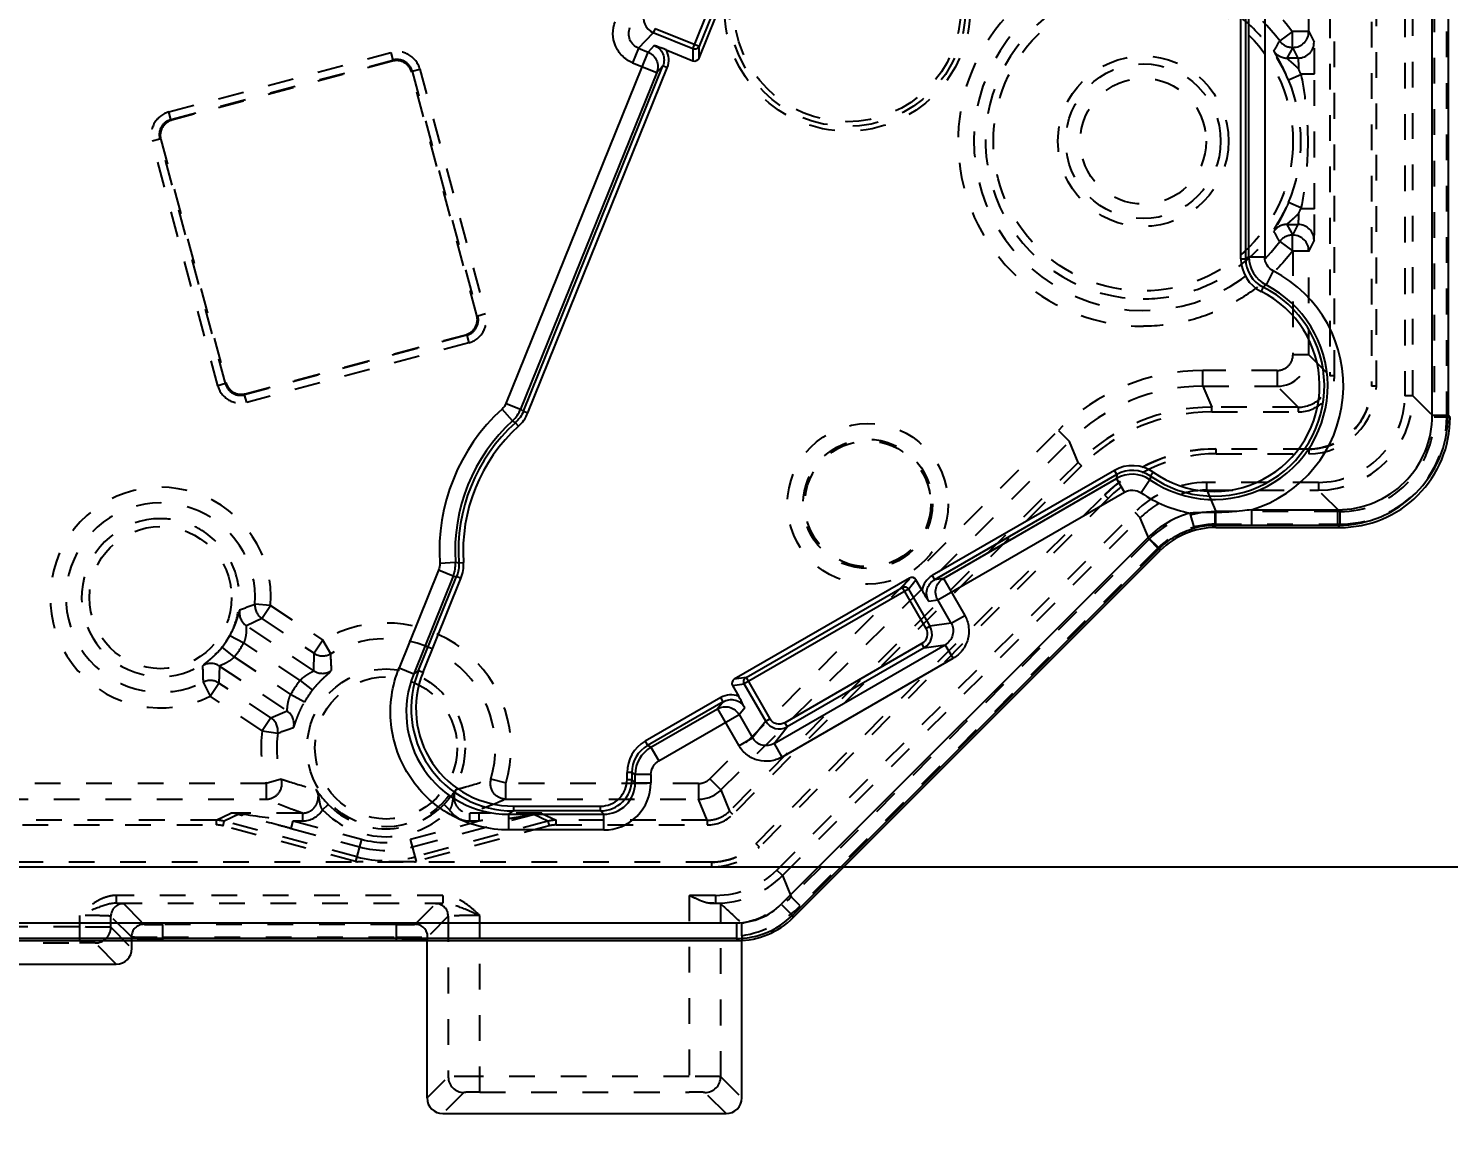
# Model space of a CAD drawing. Header units: millimetres. Extents: x -1265 to 1982, y -12197 to 1934.
# Drawn here: x 210.3 to 300.6, y -134.5 to -64.2 of the extents above; entities that cross this region are included whole.
import ezdxf

# ---------------------------------------------------------------- set-up
doc = ezdxf.new("R2010")
doc.units = ezdxf.units.MM
doc.header["$LTSCALE"] = 16.335
doc.header["$PDMODE"] = 3
doc.header["$PDSIZE"] = 0.3125
doc.linetypes.add('HIDDEN', pattern=[0.2, 0.1, -0.1])
doc.layers.get('0').update_dxf_attribs({"linetype": 'CONTINUOUS'})
doc.layers.get('Defpoints').update_dxf_attribs({"linetype": 'CONTINUOUS'})
doc.layers.add('DEFAULT_2', color=8, linetype='HIDDEN')
doc.styles.get("Standard").update_dxf_attribs({"font": 'txt', "width": 0.8})
doc.dimstyles.new('11', dxfattribs={"dimtxt": 8, "dimasz": 8, "dimexe": 0, "dimexo": 0, "dimgap": 0, "dimtad": 0, "dimdsep": 46, "dimtxsty": 'Standard', "dimcen": 0, "dimclrd": 4, "dimclre": 4, "dimclrt": 6, "dimazin": 0, "dimtp": 0.01, "dimtm": 0.01, "dimtfac": 1, "dimtofl": 0, "dimtmove": 0, "dimatfit": 3, "dimfxl": 0, "dimtolj": 1, "dimarcsym": 0})

# ---------------------------------------------------------------- blocks, each defined once
blk = doc.blocks.new('*D91')
at = {"color": 4, "lineweight": -2}
for p, q in [((177.508, 267.5), (321.138, 267.5)), ((321.138, 259.5), (321.138, 178.345)), ((321.138, -109.445), (321.138, 146.345)), ((107.131, -117.445), (321.138, -117.445))]:
    blk.add_line(p, q, dxfattribs=at)
at = {"color": 4}
for points in [[(319.804, 259.5), (322.471, 259.5), (321.138, 267.5)], [(319.804, -109.445), (322.471, -109.445), (321.138, -117.445)]]:
    blk.add_solid(points, dxfattribs=at)
at = {"layer": 'Defpoints', "color": 0}
for p in [(177.508, 267.5), (321.138, 267.5), (107.131, -117.445)]:
    blk.add_point(p, dxfattribs=at)
at = {"color": 6, "insert": (321.138, 162.345), "char_height": 8, "attachment_point": 5, "rotation": 90}
blk.add_mtext('\\A1;384.95', dxfattribs=at)
blk = doc.blocks.new('*D108')
at = {"color": 4, "lineweight": -2}
for p, q in [((324.794, -131.102), (303.591, -131.102)), ((303.591, -139.102), (303.591, -160.696)), ((303.591, -206.102), (303.591, -171.363)), ((312.653, -214.102), (303.591, -214.102))]:
    blk.add_line(p, q, dxfattribs=at)
at = {"color": 4}
for points in [[(302.257, -139.102), (304.924, -139.102), (303.591, -131.102)], [(302.257, -206.102), (304.924, -206.102), (303.591, -214.102)]]:
    blk.add_solid(points, dxfattribs=at)
at = {"layer": 'Defpoints', "color": 0}
for p in [(324.794, -131.102), (303.591, -214.102), (312.653, -214.102)]:
    blk.add_point(p, dxfattribs=at)
at = {"color": 6, "insert": (303.591, -166.029), "char_height": 8, "attachment_point": 5, "rotation": 90}
blk.add_mtext('\\A1;83', dxfattribs=at)
blk = doc.blocks.new('*D376')
at = {"color": 4, "lineweight": -2}
for p, q in [((302.177, 15.447), (302.177, -191.487)), ((-119.823, -87.596), (-119.823, -191.487)), ((-111.823, -191.487), (24.611, -191.487)), ((294.177, -191.487), (41.677, -191.487))]:
    blk.add_line(p, q, dxfattribs=at)
at = {"color": 4}
for points in [[(-111.823, -190.153), (-111.823, -192.82), (-119.823, -191.487)], [(294.177, -190.153), (294.177, -192.82), (302.177, -191.487)]]:
    blk.add_solid(points, dxfattribs=at)
at = {"layer": 'Defpoints', "color": 0}
for p in [(302.177, 15.447), (-119.823, -87.596), (-119.823, -191.487)]:
    blk.add_point(p, dxfattribs=at)
at = {"color": 6, "insert": (33.144, -191.487), "char_height": 8, "attachment_point": 5}
blk.add_mtext('\\A1;422', dxfattribs=at)

msp = doc.modelspace()

# ---------------------------------------------------------------- linework, layer by layer
at = {"color": 7, "linetype": 'Continuous'}
for p, q in [((299.546, -88.75), (299.546, 276.741)), ((300.546, 276.741), (300.546, -88.75)), ((287.387, -78.812), (287.387, -40.043)), ((287.687, -40.043), (287.687, -78.812)), ((287.898, -78.682), (287.898, -39.901)), ((288.898, -39.901), (288.898, -78.682)), ((252.959, -66.046), (257.773, -54.13)), ((252.572, -65.457), (257.085, -54.286)), ((257.251, -54.675), (252.962, -65.292)), ((249.109, -65.417), (250.048, -64.437)), ((250.16, -64.16), (250.048, -64.437)), ((252.572, -65.457), (250.048, -64.437)), ((250.16, -64.16), (252.962, -65.292)), ((240.693, -87.988), (249.714, -65.662)), ((249.109, -65.417), (248.736, -66.341)), ((249.109, -65.417), (249.714, -65.662)), ((250.112, -65.246), (249.714, -65.662)), ((250.861, -65.523), (252.569, -66.213)), ((252.572, -65.457), (252.569, -66.213)), ((252.959, -66.046), (252.962, -65.292)), ((241.798, -88.486), (250.661, -66.548)), ((242.076, -88.599), (250.939, -66.661)), ((248.736, -66.341), (250.267, -66.96)), ((250.267, -66.96), (250.661, -66.548)), ((250.939, -66.661), (250.661, -66.548)), ((250.267, -66.96), (241.62, -88.363)), ((287.387, -78.812), (287.687, -78.812)), ((287.898, -78.682), (287.687, -78.812)), ((287.898, -78.682), (288.898, -78.682)), ((289.44, -79.571), (288.982, -80.459)), ((288.797, -80.602), (288.663, -80.87)), ((241.114, -89.09), (240.44, -88.352)), ((240.693, -87.988), (241.62, -88.363)), ((241.798, -88.486), (241.62, -88.363)), ((241.286, -89.219), (241.114, -89.09)), ((241.487, -89.441), (241.286, -89.219)), ((241.798, -88.486), (242.076, -88.599)), ((299.546, -88.75), (300.546, -88.75)), ((300.677, -88.882), (300.546, -88.75)), ((279.343, -92.257), (267.768, -98.94)), ((279.493, -92.516), (267.917, -99.2)), ((268.481, -99.118), (279.483, -92.766)), ((279.493, -92.516), (279.343, -92.257)), ((279.493, -92.516), (279.483, -92.766)), ((279.983, -93.632), (279.483, -92.766)), ((281.609, -92.846), (281.046, -93.671)), ((281.816, -92.367), (281.643, -92.613)), ((268.118, -100.482), (279.983, -93.632)), ((284.427, -95.924), (284.164, -94.96)), ((288.057, -94.748), (293.548, -94.748)), ((288.057, -94.748), (288.057, -95.748)), ((293.548, -95.748), (293.548, -94.748)), ((281.502, -96.505), (258.18, -119.827)), ((282.209, -97.212), (281.502, -96.505)), ((285.798, -95.88), (285.743, -95.747)), ((288.057, -95.748), (285.743, -95.747)), ((285.798, -95.88), (293.679, -95.88)), ((293.548, -95.748), (288.057, -95.748)), ((293.548, -95.748), (293.68, -95.88)), ((282.209, -97.212), (258.887, -120.534)), ((258.941, -120.666), (282.263, -97.344)), ((282.263, -97.344), (282.209, -97.212)), ((236.481, -98.152), (237.478, -98.089)), ((237.478, -98.089), (237.692, -98.116)), ((237.692, -98.116), (237.991, -98.096)), ((236.41, -98.589), (233.904, -104.793)), ((237.337, -98.964), (234.829, -105.171)), ((235.142, -104.96), (237.551, -98.998)), ((235.421, -105.07), (237.829, -99.11)), ((237.337, -98.964), (236.41, -98.589)), ((237.337, -98.964), (237.551, -98.998)), ((237.829, -99.11), (237.551, -98.998)), ((266.325, -99.096), (255.195, -105.522)), ((266.325, -99.096), (265.858, -99.688)), ((266.267, -99.798), (266.735, -99.205)), ((267.128, -99.885), (266.735, -99.205)), ((267.767, -98.94), (267.917, -99.2)), ((268.481, -99.118), (267.917, -99.2)), ((268.481, -99.118), (269.835, -101.463)), ((266.267, -99.798), (255.833, -105.822)), ((255.942, -105.413), (265.858, -99.688)), ((265.858, -99.688), (267.369, -102.305)), ((266.267, -99.798), (267.628, -102.156)), ((267.548, -100.564), (268.118, -100.482)), ((268.972, -101.961), (268.118, -100.482)), ((268.972, -101.961), (267.628, -102.156)), ((268.972, -101.961), (269.835, -101.463)), ((267.369, -102.305), (267.628, -102.156)), ((257.723, -109.606), (268.599, -103.326)), ((267.112, -103.261), (258.409, -108.285)), ((267.262, -103.52), (258.559, -108.545)), ((267.262, -103.52), (267.112, -103.261)), ((267.262, -103.52), (268.599, -103.326)), ((269.099, -104.192), (268.599, -103.326)), ((258.222, -110.472), (269.099, -104.192)), ((233.902, -104.797), (234.829, -105.171)), ((235.142, -104.96), (234.829, -105.171)), ((235.142, -104.96), (235.42, -105.073)), ((255.942, -105.413), (255.195, -105.522)), ((255.942, -105.413), (257.453, -108.031)), ((255.085, -105.931), (255.833, -105.822)), ((255.085, -105.931), (255.478, -106.611)), ((257.194, -108.18), (255.833, -105.822)), ((254.34, -106.693), (249.537, -109.466)), ((254.49, -106.952), (249.687, -109.725)), ((254.49, -106.952), (254.137, -107.399)), ((254.49, -106.952), (254.34, -106.692)), ((255.5, -107.767), (255.856, -107.314)), ((249.898, -109.847), (254.137, -107.399)), ((250.397, -110.713), (255.5, -107.767)), ((254.137, -107.399), (255.491, -109.745)), ((255.5, -107.767), (256.354, -109.246)), ((257.194, -108.18), (256.354, -109.246)), ((257.194, -108.18), (257.453, -108.031)), ((257.723, -109.606), (258.559, -108.545)), ((258.409, -108.285), (258.559, -108.545)), ((249.537, -109.466), (249.687, -109.725)), ((249.898, -109.847), (249.687, -109.725)), ((249.898, -109.847), (250.397, -110.713)), ((255.491, -109.745), (256.354, -109.246)), ((257.723, -109.606), (258.222, -110.472)), ((248.687, -111.456), (248.387, -111.456)), ((248.387, -111.891), (248.387, -111.456)), ((248.387, -111.891), (248.687, -111.891)), ((248.687, -111.456), (248.898, -111.578)), ((248.687, -111.456), (248.687, -111.891)), ((248.898, -112.102), (248.687, -111.891)), ((249.898, -111.578), (248.898, -111.578)), ((248.898, -112.102), (248.898, -111.578)), ((249.898, -111.578), (249.898, -112.102)), ((248.898, -112.102), (249.898, -112.102)), ((241.165, -113.59), (241.165, -113.89)), ((241.168, -113.59), (246.688, -113.59)), ((246.688, -113.89), (246.688, -113.59)), ((240.852, -114.101), (241.165, -113.89)), ((240.852, -114.101), (246.9, -114.101)), ((240.852, -114.101), (240.852, -115.1)), ((246.688, -113.89), (241.165, -113.89)), ((246.688, -113.89), (246.9, -114.101)), ((246.9, -115.1), (246.9, -114.101)), ((246.899, -115.1), (240.856, -115.1)), ((258.18, -119.827), (258.887, -120.534)), ((258.887, -120.534), (258.941, -120.666)), ((-112.193, -120.998), (255.352, -120.998)), ((255.352, -121.998), (255.352, -120.998)), ((-112.325, -122.13), (255.407, -122.13)), ((255.38, -121.998), (-112.194, -121.998)), ((216.927, -122.63), (216.927, -122.13)), ((235.677, -132.13), (235.677, -122.13)), ((255.38, -122.13), (255.38, -121.998)), ((255.677, -132.13), (255.677, -122.122)), ((159.927, -123.63), (215.927, -123.63)), ((236.677, -133.13), (254.677, -133.13))]:
    msp.add_line(p, q, dxfattribs=at)
for centre, radius, start, end in [((250.423, -63.511), 0.999, 157.98384, 247.94258), ((249.732, -66.172), 1.302, 337.92527, 29.91293), ((289.685, -78.812), 2.298, 179.98749, 243.58909), ((289.685, -78.812), 1.998, 179.98856, 243.58857), ((289.898, -78.682), 2, 180.01541, 242.74884), ((285.677, -86.88), 8.221, 286.82465, 62.76116), ((285.677, -86.88), 7.221, 235.7075, 62.76116), ((285.677, -86.88), 7.01, 234.86669, 63.57712), ((285.677, -86.88), 6.71, 234.86697, 63.57712), ((312.52, -111.298), 38.795, 127.35242, 127.69824), ((248.677, -97.38), 12.221, 132.37768, 183.62232), ((248.677, -97.38), 11.221, 132.37768, 183.62232), ((248.677, -97.38), 11.01, 132.16705, 183.83295), ((293.547, -88.75), 6.998, 270.00553, 359.99447), ((293.549, -88.751), 5.997, 269.98756, 0.01244), ((293.68, -88.882), 6.997, 269.99532, 0.00468), ((248.677, -97.38), 10.71, 132.16705, 183.83295), ((280.493, -94.246), 2.298, 54.85328, 120.01333), ((280.482, -94.498), 2, 55.71332, 119.98439), ((280.493, -94.247), 1.998, 54.8546, 120.01209), ((319.218, -98.242), 37.995, 171.47977, 171.83507), ((285.677, -86.88), 8.221, 235.7075, 259.39531), ((285.743, -100.746), 5.998, 105.25953, 135.0015), ((285.745, -100.739), 4.992, 90.02548, 105.3035), ((268.417, -100.069), 1.302, 119.92527, 171.91293), ((266.763, -102.655), 0.999, 299.98384, 29.94258), ((240.845, -107.61), 6.491, 157.93668, 270.06332), ((241.162, -107.396), 6.494, 157.97229, 270.02771), ((241.16, -107.397), 6.193, 157.93153, 270.06848), ((254.992, -107.82), 1.302, 68.09002, 120.07016), ((258.059, -107.68), 0.999, 210.05742, 300.01616), ((250.685, -111.456), 2.298, 119.98944, 180.01056), ((250.685, -111.456), 1.998, 119.9899, 180.0101), ((250.898, -111.579), 2, 120.01319, 179.98681), ((246.688, -111.891), 1.999, 270.00064, 359.99936), ((246.689, -111.891), 1.698, 269.97904, 0.02096), ((246.9, -112.103), 2.997, 269.98145, 0.01855), ((246.902, -112.104), 1.997, 269.93626, 0.06374), ((255.352, -117), 3.999, 269.99922, 315.00078), ((255.352, -116.999), 4.999, 285.00085, 314.99711), ((255.349, -116.972), 5.026, 270.04306, 284.96068)]:
    msp.add_arc(centre, radius, start, end, dxfattribs=at)
for centre, major_axis, ratio, start_param, end_param in [((252.681, -65.933), (-0.001, -0.301), 0.995592, -0.378252, 1.189503), ((285.799, -100.881), (-1.914, 4.621), 0.999599, -0.392557, 0.392557), ((266.475, -99.356), (0.187, 0.237), 0.995592, -0.378252, 1.189503), ((255.346, -105.781), (-0.298, -0.043), 0.995592, -1.189503, 0.378252), ((255.405, -117.128), (-1.914, 4.621), 0.999599, 9.032221, 9.817335), ((215.927, -122.63), (0.707, -0.707), 0.999695, -0.785256, 0.785256), ((236.677, -132.13), (0.707, 0.707), 0.999695, -3.926849, -2.356336), ((254.677, -132.13), (0.707, -0.707), 0.999695, -0.785256, 0.785256)]:
    msp.add_ellipse(centre, major_axis=major_axis, ratio=ratio, start_param=start_param, end_param=end_param, dxfattribs=at)
for points, knots in [([(248.736, -66.341), (248.495, -66.244), (248.046, -65.95), (247.598, -65.288), (247.437, -64.505), (247.538, -63.979), (247.636, -63.738)], [0, 0, 0, 0, 0.25, 0.499988, 0.749986, 1, 1, 1, 1]), ([(249.109, -65.417), (248.872, -65.323), (248.458, -64.923), (248.466, -64.349), (248.562, -64.112)], [0, 0, 0, 0, 0.498946, 1, 1, 1, 1]), ([(249.714, -65.662), (249.95, -65.758), (250.361, -66.153), (250.362, -66.724), (250.267, -66.96)], [0, 0, 0, 0, 0.50054, 1, 1, 1, 1]), ([(250.861, -65.522), (250.795, -65.496), (250.548, -65.399), (250.297, -65.31), (250.112, -65.246)], [0, 0, 0, 0, 0.264904, 1, 1, 1, 1]), ([(250.112, -65.246), (250.349, -65.341), (250.761, -65.739), (250.757, -66.312), (250.661, -66.548)], [0, 0, 0, 0, 0.499653, 1, 1, 1, 1]), ([(252.962, -65.292), (252.933, -65.362), (252.814, -65.485), (252.643, -65.485), (252.572, -65.457)], [0, 0, 0, 0, 0.499434, 1, 1, 1, 1]), ([(289.44, -79.571), (289.28, -79.488), (289.005, -79.226), (288.898, -78.862), (288.898, -78.682)], [0, 0, 0, 0, 0.499996, 1, 1, 1, 1]), ([(279.983, -93.632), (280.142, -93.539), (280.522, -93.451), (280.893, -93.568), (281.046, -93.671)], [0, 0, 0, 0, 0.500004, 1, 1, 1, 1]), ([(285.743, -95.747), (285.744, -95.724), (285.742, -95.641), (285.746, -95.367), (285.744, -95.115), (285.744, -94.924)], [0, 0, 0, 0, 0.08331, 0.30191, 1, 1, 1, 1]), ([(288.057, -94.748), (287.868, -94.776), (287.101, -94.874), (286.327, -94.921), (285.744, -94.924)], [0, 0, 0, 0, 0.246195, 1, 1, 1, 1]), ([(282.209, -97.212), (282.514, -96.907), (283.206, -96.376), (284.011, -96.038), (284.427, -95.924)], [0, 0, 0, 0, 0.499998, 1, 1, 1, 1]), ([(267.548, -100.564), (267.42, -100.344), (267.34, -99.776), (267.696, -99.327), (267.917, -99.2)], [0, 0, 0, 0, 0.499653, 1, 1, 1, 1]), ([(268.118, -100.482), (267.991, -100.261), (267.91, -99.696), (268.261, -99.246), (268.481, -99.118)], [0, 0, 0, 0, 0.500539, 1, 1, 1, 1]), ([(265.858, -99.688), (265.925, -99.65), (266.094, -99.627), (266.229, -99.732), (266.267, -99.798)], [0, 0, 0, 0, 0.499434, 1, 1, 1, 1]), ([(267.128, -99.885), (267.163, -99.946), (267.299, -100.175), (267.442, -100.4), (267.548, -100.564)], [0, 0, 0, 0, 0.264904, 1, 1, 1, 1]), ([(268.972, -101.961), (269.1, -102.182), (269.18, -102.752), (268.821, -103.199), (268.599, -103.326)], [0, 0, 0, 0, 0.498946, 1, 1, 1, 1]), ([(269.835, -101.463), (269.965, -101.688), (270.137, -102.196), (270.083, -102.994), (269.728, -103.71), (269.324, -104.062), (269.099, -104.192)], [0, 0, 0, 0, 0.25, 0.499988, 0.749986, 1, 1, 1, 1]), ([(267.369, -102.305), (267.459, -102.46), (267.515, -102.857), (267.267, -103.171), (267.112, -103.261)], [0, 0, 0, 0, 0.499793, 1, 1, 1, 1]), ([(240.856, -115.1), (240.246, -115.097), (239.022, -114.952), (236.734, -114.078), (234.38, -111.97), (233.307, -108.998), (233.354, -106.549), (233.678, -105.359), (233.904, -104.793)], [0, 0, 0, 0, 0.125457, 0.250935, 0.499999, 0.749064, 0.874542, 1, 1, 1, 1]), ([(255.833, -105.822), (255.795, -105.756), (255.771, -105.587), (255.876, -105.452), (255.942, -105.413)], [0, 0, 0, 0, 0.500231, 1, 1, 1, 1]), ([(254.137, -107.399), (254.358, -107.273), (254.923, -107.195), (255.372, -107.547), (255.5, -107.767)], [0, 0, 0, 0, 0.499461, 1, 1, 1, 1]), ([(254.49, -106.952), (254.711, -106.824), (255.277, -106.74), (255.729, -107.094), (255.856, -107.314)], [0, 0, 0, 0, 0.500347, 1, 1, 1, 1]), ([(255.856, -107.314), (255.827, -107.259), (255.705, -107.022), (255.58, -106.788), (255.478, -106.612)], [0, 0, 0, 0, 0.2364, 1, 1, 1, 1]), ([(258.409, -108.285), (258.254, -108.374), (257.858, -108.432), (257.542, -108.185), (257.453, -108.031)], [0, 0, 0, 0, 0.500207, 1, 1, 1, 1]), ([(258.222, -110.472), (257.997, -110.602), (257.49, -110.775), (256.693, -110.724), (255.974, -110.373), (255.621, -109.97), (255.491, -109.745)], [0, 0, 0, 0, 0.250014, 0.500016, 0.750005, 1, 1, 1, 1]), ([(257.723, -109.606), (257.501, -109.735), (256.934, -109.822), (256.481, -109.468), (256.354, -109.246)], [0, 0, 0, 0, 0.501054, 1, 1, 1, 1]), ([(249.898, -111.578), (249.898, -111.406), (249.996, -111.058), (250.248, -110.799), (250.397, -110.713)], [0, 0, 0, 0, 0.500002, 1, 1, 1, 1])]:
    msp.add_open_spline(points, degree=3, knots=knots, dxfattribs=at)
for points in [[(240.693, -87.988), (240.638, -88.125), (240.549, -88.253), (240.44, -88.352)], [(241.114, -89.09), (241.332, -88.891), (241.509, -88.637), (241.62, -88.363)], [(241.798, -88.486), (241.686, -88.763), (241.507, -89.019), (241.286, -89.219)], [(241.487, -89.441), (241.741, -89.211), (241.947, -88.916), (242.076, -88.599)], [(285.744, -94.924), (285.217, -94.926), (284.69, -94.932), (284.164, -94.96)], [(236.481, -98.152), (236.49, -98.299), (236.466, -98.452), (236.41, -98.589)], [(237.337, -98.964), (237.447, -98.69), (237.497, -98.384), (237.478, -98.089)], [(237.692, -98.116), (237.712, -98.413), (237.662, -98.722), (237.551, -98.998)], [(237.829, -99.11), (237.957, -98.793), (238.014, -98.437), (237.991, -98.096)]]:
    msp.add_open_spline(points, degree=3, dxfattribs=at)
at = {"layer": 'DEFAULT_2', "color": 8, "linetype": 'HIDDEN'}
for p, q in [((295.693, 21.209), (295.693, -86.888)), ((295.993, -86.896), (295.993, 21.198)), ((293.03, 2.2), (293.03, -86.233)), ((293.33, -86.233), (293.33, 2.2)), ((290.694, 0.196), (290.694, -64.41)), ((291.694, -64.367), (291.694, 0.196)), ((297.807, -17.335), (297.807, -87.51)), ((298.307, -87.51), (298.307, -17.335)), ((299.663, -20.295), (299.663, -88.867)), ((300.463, -88.867), (300.463, -20.295)), ((290.655, -64.367), (289.849, -64.958)), ((290.655, -65.366), (290.655, -64.367)), ((291.694, -64.367), (290.694, -64.367)), ((291.694, -64.367), (292.032, -65.043)), ((219.27, -69.471), (233.38, -65.691)), ((233.38, -65.691), (233.509, -66.174)), ((290.675, -65.366), (290.306, -66.042)), ((291.033, -66.042), (290.675, -65.366)), ((219.4, -69.954), (233.509, -66.174)), ((233.472, -66.238), (219.465, -69.992)), ((233.472, -66.238), (233.509, -66.174)), ((234.733, -66.88), (235.216, -66.751)), ((235.216, -66.751), (239.385, -82.309)), ((291.033, -66.042), (290.306, -66.042)), ((234.696, -66.945), (234.733, -66.88)), ((238.837, -82.401), (234.696, -66.945)), ((234.733, -66.88), (238.902, -82.439)), ((290.404, -67.431), (291.201, -67.094)), ((291.192, -67.042), (292.066, -67.042)), ((292.066, -75.623), (292.066, -67.042)), ((219.4, -69.954), (219.27, -69.472)), ((219.465, -69.992), (219.4, -69.954)), ((218.21, -71.308), (218.693, -71.178)), ((218.758, -71.216), (218.693, -71.178)), ((222.862, -86.737), (218.693, -71.178)), ((218.758, -71.216), (222.899, -86.672)), ((222.379, -86.866), (218.21, -71.308)), ((291.201, -75.57), (290.404, -75.233)), ((292.066, -75.623), (291.192, -75.623)), ((290.306, -76.622), (291.033, -76.622)), ((290.306, -76.622), (290.675, -77.299)), ((290.675, -77.299), (291.033, -76.622)), ((290.655, -78.298), (290.655, -77.299)), ((289.849, -77.706), (290.655, -78.298)), ((290.694, -78.255), (290.694, -84.897)), ((290.694, -78.298), (291.694, -78.298)), ((292.032, -77.621), (291.694, -78.298)), ((291.694, -84.897), (291.694, -78.298)), ((238.837, -82.401), (238.902, -82.439)), ((239.385, -82.309), (238.902, -82.439)), ((238.195, -83.663), (224.086, -87.443)), ((224.123, -87.378), (238.13, -83.625)), ((238.13, -83.625), (238.195, -83.663)), ((238.195, -83.663), (238.325, -84.145)), ((238.324, -84.145), (224.215, -87.926)), ((291.694, -84.897), (290.694, -84.897)), ((291.694, -84.897), (293.03, -86.233)), ((289.695, -85.897), (284.976, -85.897)), ((284.976, -86.897), (284.976, -85.897)), ((289.695, -85.897), (289.695, -86.897)), ((293.33, -86.233), (293.03, -86.233)), ((222.862, -86.737), (222.379, -86.866)), ((222.899, -86.672), (222.862, -86.737)), ((224.123, -87.378), (224.086, -87.443)), ((224.215, -87.926), (224.086, -87.443)), ((284.976, -86.897), (289.695, -86.897)), ((284.976, -86.897), (285.529, -88.233)), ((291.03, -88.233), (289.695, -86.897)), ((295.993, -86.896), (295.693, -86.896)), ((298.307, -87.51), (297.807, -87.51)), ((298.307, -87.51), (299.663, -88.867)), ((291.03, -88.233), (285.529, -88.233)), ((285.529, -88.533), (285.529, -88.233)), ((291.03, -88.233), (291.03, -88.533)), ((285.529, -88.533), (291.03, -88.533)), ((300.463, -88.867), (299.663, -88.867)), ((253.635, -111.854), (275.785, -89.704)), ((275.785, -89.704), (276.492, -90.411)), ((254.342, -112.561), (276.492, -90.411)), ((277.045, -91.747), (276.492, -90.411)), ((285.804, -90.896), (285.798, -90.88)), ((291.694, -90.896), (285.804, -90.896)), ((285.804, -91.195), (285.804, -90.896)), ((291.678, -90.88), (291.694, -90.896)), ((291.694, -90.896), (291.694, -91.195)), ((277.045, -91.747), (254.895, -113.897)), ((277.258, -91.959), (255.107, -114.109)), ((277.045, -91.747), (277.258, -91.959)), ((285.804, -91.195), (291.694, -91.195)), ((256.577, -115.958), (278.728, -93.808)), ((278.734, -93.824), (278.728, -93.808)), ((278.734, -93.824), (278.946, -94.036)), ((292.308, -93.009), (285.23, -93.009)), ((285.23, -93.509), (285.23, -93.009)), ((285.23, -93.509), (292.308, -93.509)), ((285.23, -93.509), (285.792, -94.866)), ((292.308, -93.009), (292.308, -93.509)), ((293.664, -94.866), (292.308, -93.509)), ((278.946, -94.036), (256.796, -116.186)), ((257.899, -117.649), (280.635, -94.913)), ((258.252, -118.002), (280.988, -95.266)), ((280.635, -94.913), (280.988, -95.266)), ((281.55, -96.623), (280.988, -95.266)), ((293.664, -94.866), (285.792, -94.866)), ((285.792, -95.666), (285.792, -94.866)), ((293.664, -94.866), (293.664, -95.666)), ((285.792, -95.666), (293.664, -95.666)), ((281.55, -96.623), (258.814, -119.359)), ((282.116, -97.189), (259.38, -119.924)), ((281.55, -96.623), (282.116, -97.189)), ((225.737, -100.833), (224.74, -100.762)), ((225.183, -101.665), (225.737, -100.833)), ((225.737, -100.833), (229.047, -103.04)), ((225.183, -101.665), (224.197, -102.123)), ((225.183, -101.665), (228.493, -103.872)), ((223.15, -102.733), (224.028, -103.211)), ((228.483, -104.98), (224.197, -102.123)), ((223.43, -104.108), (222.651, -103.481)), ((227.607, -105.597), (224.028, -103.211)), ((229.047, -103.04), (228.493, -103.872)), ((229.554, -103.902), (229.047, -103.04)), ((223.43, -104.108), (227.009, -106.494)), ((228.483, -104.98), (228.493, -103.872)), ((222.491, -104.683), (222.447, -105.769)), ((222.491, -104.683), (226.777, -107.54)), ((221.444, -105.708), (221.893, -106.601)), ((221.893, -106.601), (222.447, -105.769)), ((225.757, -107.976), (222.447, -105.769)), ((227.607, -105.597), (228.393, -106.214)), ((225.203, -108.807), (221.893, -106.601)), ((227.881, -106.982), (227.009, -106.494)), ((225.757, -107.976), (225.203, -108.807)), ((225.757, -107.976), (226.777, -107.54)), ((225.203, -108.807), (226.193, -108.943)), ((226.415, -111.863), (225.457, -112.147)), ((240.727, -112.13), (239.727, -111.863)), ((254.342, -112.561), (253.635, -111.854)), ((225.457, -112.147), (198.901, -112.147)), ((225.457, -112.147), (225.457, -113.147)), ((252.928, -112.147), (240.685, -112.147)), ((240.685, -113.147), (240.685, -112.147)), ((252.928, -112.147), (252.928, -113.147)), ((254.342, -112.561), (254.895, -113.897)), ((198.901, -113.147), (225.46, -113.147)), ((229.031, -113.823), (229.389, -113.474)), ((236.753, -113.474), (237.111, -113.823)), ((240.682, -113.147), (252.928, -113.147)), ((253.481, -114.483), (252.928, -113.147)), ((222.272, -114.483), (196.897, -114.483)), ((222.272, -114.483), (223.205, -114.031)), ((222.272, -114.483), (222.272, -114.783)), ((222.712, -114.84), (222.79, -114.551)), ((223.709, -114.106), (222.79, -114.551)), ((231.216, -116.809), (222.79, -114.551)), ((227.753, -114.031), (223.205, -114.031)), ((223.838, -114.077), (224.012, -114.101)), ((227.037, -115.013), (227.167, -114.53)), ((227.167, -114.53), (227.756, -114.53)), ((227.167, -114.53), (231.515, -115.696)), ((227.757, -114.031), (227.757, -114.53)), ((234.627, -115.696), (238.975, -114.53)), ((234.757, -116.178), (242.454, -114.116)), ((243.352, -114.551), (234.925, -116.809)), ((238.385, -114.53), (238.385, -114.031)), ((238.386, -114.53), (238.975, -114.53)), ((238.975, -114.031), (238.389, -114.031)), ((238.975, -114.031), (238.975, -114.53)), ((243.352, -114.551), (242.454, -114.116)), ((242.971, -114.047), (243.87, -114.483)), ((243.352, -114.551), (243.43, -114.84)), ((253.481, -114.483), (243.87, -114.483)), ((243.87, -114.783), (243.87, -114.483)), ((253.481, -114.483), (253.481, -114.783)), ((255.107, -114.109), (254.895, -113.897)), ((196.898, -114.783), (222.272, -114.783)), ((231.139, -117.098), (222.712, -114.84)), ((227.037, -115.013), (231.385, -116.178)), ((243.43, -114.84), (235.003, -117.098)), ((243.87, -114.783), (253.481, -114.783)), ((231.515, -115.696), (231.139, -117.098)), ((235.003, -117.098), (234.627, -115.696)), ((256.577, -115.958), (256.584, -115.974)), ((256.796, -116.186), (256.584, -115.974)), ((253.753, -117.146), (76.183, -117.146)), ((234.882, -117.13), (231.26, -117.13)), ((253.753, -117.13), (253.756, -117.445)), ((76.179, -117.445), (253.756, -117.445)), ((258.252, -118.002), (257.899, -117.649)), ((258.252, -118.002), (258.814, -119.359)), ((236.672, -119.259), (215.933, -119.259)), ((215.933, -119.759), (215.933, -119.259)), ((215.933, -119.759), (236.672, -119.759)), ((216.382, -119.785), (217.693, -121.095)), ((234.912, -121.095), (236.222, -119.785)), ((236.672, -119.259), (236.672, -119.759)), ((254.01, -119.259), (252.333, -119.259)), ((252.333, -119.259), (252.333, -131.768)), ((253.646, -119.759), (254.01, -119.759)), ((254.01, -119.259), (254.01, -119.759)), ((254.013, -119.767), (254.01, -119.759)), ((254.333, -130.785), (254.333, -119.777)), ((259.38, -119.924), (258.814, -119.359)), ((213.583, -120.537), (213.583, -122.268)), ((216.893, -121.895), (215.583, -120.585)), ((215.583, -121.285), (215.583, -120.585)), ((237.022, -120.585), (235.711, -121.895)), ((237.022, -120.585), (237.022, -130.785)), ((239.022, -131.768), (239.022, -120.537)), ((213.583, -121.268), (162.272, -121.268)), ((215.583, -121.285), (216.927, -122.63)), ((233.712, -121.116), (218.892, -121.116)), ((218.893, -122.13), (218.893, -121.116)), ((233.712, -121.116), (233.712, -122.13)), ((162.272, -122.268), (213.583, -122.268)), ((215.927, -123.63), (214.583, -122.285)), ((216.893, -121.895), (216.893, -122.078)), ((216.927, -122.13), (216.893, -122.078)), ((218.893, -121.916), (233.712, -121.916)), ((235.677, -122.13), (235.711, -122.078)), ((235.711, -122.078), (235.711, -121.895)), ((255.677, -121.826), (255.677, -122.122)), ((235.677, -132.13), (237.022, -130.785)), ((252.333, -130.768), (239.022, -130.768)), ((254.333, -130.785), (255.677, -132.13)), ((238.022, -131.785), (236.677, -133.13)), ((239.022, -131.768), (252.333, -131.768)), ((254.677, -133.13), (253.333, -131.785))]:
    msp.add_line(p, q, dxfattribs=at)
for centre, radius in [((262.377, -62.88), 7.811), ((262.377, -62.88), 7.511), ((262.377, -62.88), 7.21), ((281.177, -71.332), 9.517), ((281.177, -71.332), 5.419), ((281.177, -71.332), 4.919), ((281.177, -71.332), 4), ((263.677, -94.38), 5.105), ((263.677, -94.38), 4.106), ((263.677, -94.38), 4), ((218.742, -100.335), 4.517), ((233.071, -109.888), 5.017), ((233.071, -109.888), 4.517)]:
    msp.add_circle(centre, radius, dxfattribs=at)
for centre, radius, start, end in [((281.177, -71.332), 11.762, 107.13681, 270.08466), ((281.177, -71.332), 10.762, 107.13681, 323.68489), ((281.177, -71.332), 10.017, 85.88574, 270), ((281.177, -71.332), 10.762, 36.31511, 72.86319), ((236.385, -35.308), 61.135, 330.28842, 330.98922), ((290.656, -64.365), 1.001, 216.25379, 269.92371), ((290.694, -64.366), 1, 270.01127, 359.96254), ((233.768, -67.139), 1.499, 14.98471, 105.01529), ((290.307, -65.042), 1.001, 214.53754, 269.96072), ((291.032, -65.042), 1, 270.02902, 359.9448), ((233.731, -67.203), 0.999, 14.97172, 105.02828), ((233.769, -67.138), 0.998, 14.93626, 105.06374), ((281.177, -71.332), 10.018, 337.08248, 22.91752), ((219.658, -70.919), 1.499, 104.98471, 195.01529), ((219.657, -70.919), 0.998, 104.93626, 195.06374), ((219.723, -70.957), 0.999, 104.97171, 195.02828), ((290.307, -77.623), 1.001, 90.03904, 145.39574), ((291.032, -77.622), 1, 0.0552, 89.97098), ((290.656, -78.299), 1.001, 90.07602, 143.74608), ((290.694, -78.299), 1, 0.03746, 89.98873), ((237.872, -82.66), 0.999, 284.97172, 15.02828), ((237.938, -82.698), 0.998, 284.93626, 15.06374), ((237.937, -82.697), 1.499, 284.98471, 15.01529), ((289.694, -84.897), 2, 270.00872, 359.99128), ((289.695, -84.897), 1, 269.99638, 0.00362), ((284.976, -98.894), 12.997, 89.9975, 135.0025), ((291.03, -86.233), 2.3, 269.99614, 0.00386), ((291.031, -86.233), 1.999, 269.99269, 0.00731), ((223.827, -86.478), 1.499, 194.98471, 285.01529), ((223.826, -86.479), 0.998, 194.93626, 285.06374), ((223.864, -86.414), 0.999, 194.97171, 285.02828), ((284.976, -98.895), 11.998, 89.99905, 135.00095), ((291.693, -86.896), 4.299, 270.00032, 359.99968), ((292.307, -87.51), 5.999, 270.00197, 359.99803), ((292.308, -87.511), 5.499, 269.99488, 0.00512), ((285.529, -100.229), 11.997, 89.9967, 135.0033), ((285.529, -100.231), 11.698, 89.99966, 135.00034), ((293.664, -88.867), 6.799, 269.99815, 0.00185), ((293.665, -88.868), 5.998, 269.99325, 0.00675), ((285.804, -100.893), 9.997, 89.99674, 135.00326), ((285.804, -100.894), 9.698, 89.99965, 135.00035), ((218.742, -100.335), 7.013, 355.92538, 296.69681), ((285.23, -99.508), 6.498, 89.9975, 135.0025), ((218.742, -100.335), 6.014, 355.92538, 296.69681), ((218.742, -100.335), 5.017, 90, 331.45026), ((285.792, -100.864), 5.998, 89.99757, 135.00243), ((285.792, -100.865), 5.199, 89.99965, 135.00035), ((342.545, -411.45), 332.271, 110.76532, 110.94548), ((225.74, -100.834), 1.001, 175.89047, 236.13241), ((224.753, -101.291), 1.001, 171.00755, 236.26204), ((233.071, -109.888), 7.942, 343.47149, 120.439), ((218.742, -100.335), 6.018, 321.17193, 331.45026), ((233.071, -109.888), 6.943, 343.46954, 120.439), ((221.936, -105.516), 1.001, 56.36018, 121.61465), ((566.731, -94.441), 345.471, 181.69585, 181.86923), ((229.045, -103.037), 1.002, 236.53155, 300.47936), ((-155.933, -125.93), 386.114, 3.1124, 3.27082), ((229.038, -104.147), 1.001, 236.36401, 305.04704), ((221.895, -106.604), 1.002, 56.53869, 116.75593), ((233.071, -109.888), 6.947, 141.86059, 150.7616), ((233.071, -109.888), 5.948, 141.86059, 150.7616), ((225.199, -108.806), 1.002, 352.14413, 56.09323), ((226.221, -108.373), 1.001, 347.57516, 56.25818), ((233.071, -109.888), 7.942, 172.18319, 196.52851), ((233.071, -109.888), 6.943, 172.18319, 196.52796), ((99.023, 253.107), 383.734, 289.35357, 289.51297), ((225.455, -112.146), 1.001, 323.26716, 16.46426), ((240.687, -112.146), 1.001, 163.53558, 216.72895), ((252.928, -111.147), 2, 270.0004, 314.9996), ((233.071, -109.888), 5.14, 224.25033, 315.74967), ((222.271, -116.492), 2.01, 75.02577, 89.96304), ((223.182, -118.717), 4.686, 81.94835, 89.71551), ((223.177, -115.943), 1.912, 73.86293, 89.16725), ((237.198, -66.68), 49.306, 254.12286, 254.33335), ((292.415, 376.806), 495.65, 262.06753, 262.4355), ((227.757, -113.03), 1.501, 269.9661, 328.08622), ((233.071, -109.888), 5.64, 224.25072, 315.74923), ((238.385, -113.03), 1.501, 211.91241, 270.03457), ((242.973, -116.05), 2.003, 90.05404, 105.02883), ((243.871, -116.492), 2.01, 90.03684, 104.97436), ((253.481, -112.483), 2.299, 269.99749, 315.00251), ((222.272, -116.484), 1.702, 75.00126, 90.00069), ((243.87, -116.484), 1.701, 89.99878, 104.99927), ((233.071, -109.888), 6.513, 255, 285), ((233.071, -109.888), 6.013, 255, 285), ((253.756, -113.147), 4.299, 269.99749, 315.00251), ((233.071, -109.888), 7.465, 255, 255.9594), ((233.071, -109.888), 7.165, 255, 285), ((233.071, -109.888), 7.465, 284.0406, 285), ((254.01, -113.76), 5.499, 269.99965, 315.00035), ((254.011, -113.761), 5.998, 269.99716, 315.00284), ((216.383, -120.585), 0.8, 90.02106, 179.97894), ((236.222, -120.585), 0.8, 0.02106, 89.97894), ((285.3, -87.845), 44.482, 225.87824, 228.2206), ((254.573, -115.117), 6.798, 279.35037, 315.00147), ((214.582, -121.285), 1, 270.02106, 359.97894), ((217.693, -121.896), 0.8, 90.02106, 179.97894), ((234.911, -121.896), 0.8, 0.02106, 89.97894), ((238.022, -130.785), 1, 180.02106, 269.97894), ((253.332, -130.785), 1, 270.02106, 359.97894)]:
    msp.add_arc(centre, radius, start, end, dxfattribs=at)
for centre, major_axis, ratio, start_param, end_param in [((291.677, -86.879), (2.829, -2.829), 0.999695, -0.785262, 0.785262), ((285.799, -100.881), (-3.828, 9.24), 0.999822, -0.392636, 0.392636), ((253.749, -113.129), (1.531, -3.696), 0.999822, -0.392636, 0.392636), ((252.333, -119.786), (2, 0), 0.017455, 0.572895, 0.854683)]:
    msp.add_ellipse(centre, major_axis=major_axis, ratio=ratio, start_param=start_param, end_param=end_param, dxfattribs=at)
for points, knots in [([(284.643, -60.093), (285.842, -60.462), (288.137, -61.597), (289.951, -63.399), (290.694, -64.41)], [0, 0, 0, 0, 0.499959, 1, 1, 1, 1]), ([(290.403, -67.432), (290.045, -66.585), (289.09, -64.983), (287.06, -63.068), (284.586, -61.775), (282.759, -61.4), (281.842, -61.337)], [0, 0, 0, 0, 0.250012, 0.499989, 0.749977, 1, 1, 1, 1]), ([(289.483, -65.61), (289.48, -65.614), (289.489, -65.632), (289.501, -65.663), (289.527, -65.711), (289.562, -65.775), (289.607, -65.854), (289.683, -65.986), (289.793, -66.181), (289.938, -66.447), (290.095, -66.751), (290.253, -67.082), (290.355, -67.313), (290.405, -67.431)], [0, 0, 0, 0, 0.007485, 0.02459, 0.051243, 0.087108, 0.131709, 0.184341, 0.310764, 0.4608, 0.629619, 0.81183, 1, 1, 1, 1]), ([(292.066, -67.042), (292.066, -66.792), (292.065, -66.429), (292.061, -65.966), (292.057, -65.669), (292.051, -65.424), (292.049, -65.236), (292.037, -65.118), (292.04, -65.058), (292.032, -65.043)], [0, 0, 0, 0, 0.374726, 0.544877, 0.694879, 0.819345, 0.913868, 0.974728, 1, 1, 1, 1]), ([(290.306, -66.042), (290.304, -66.044), (290.311, -66.053), (290.321, -66.064), (290.342, -66.084), (290.383, -66.121), (290.452, -66.181), (290.55, -66.266), (290.666, -66.369), (290.842, -66.53), (290.976, -66.66), (291.065, -66.753)], [0, 0, 0, 0, 0.006383, 0.023042, 0.049891, 0.086255, 0.184539, 0.311811, 0.462124, 0.63025, 1, 1, 1, 1]), ([(291.065, -66.753), (291.064, -66.661), (291.061, -66.495), (291.055, -66.3), (291.048, -66.176), (291.045, -66.11), (291.038, -66.07), (291.037, -66.047), (291.033, -66.042)], [0, 0, 0, 0, 0.388118, 0.700428, 0.820467, 0.912347, 0.973069, 1, 1, 1, 1]), ([(291.205, -67.093), (291.192, -67.032), (291.132, -66.923), (291.089, -66.808), (291.065, -66.753)], [0, 0, 0, 0, 0.504825, 1, 1, 1, 1]), ([(291.192, -67.042), (291.339, -67.742), (291.551, -69.162), (291.63, -70.594), (291.631, -71.311)], [0, 0, 0, 0, 0.499887, 1, 1, 1, 1]), ([(291.631, -71.311), (291.631, -72.034), (291.554, -73.481), (291.341, -74.915), (291.192, -75.623)], [0, 0, 0, 0, 0.500118, 1, 1, 1, 1]), ([(281.177, -81.349), (282.156, -81.349), (284.124, -81.059), (286.814, -79.786), (289.024, -77.792), (290.047, -76.085), (290.425, -75.183)], [0, 0, 0, 0, 0.250013, 0.499988, 0.749973, 1, 1, 1, 1]), ([(290.425, -75.183), (290.375, -75.303), (290.272, -75.538), (290.113, -75.877), (289.954, -76.188), (289.805, -76.463), (289.69, -76.665), (289.612, -76.802), (289.565, -76.884), (289.529, -76.949), (289.502, -77), (289.489, -77.031), (289.48, -77.05), (289.483, -77.054)], [0, 0, 0, 0, 0.186192, 0.366511, 0.535249, 0.686431, 0.813959, 0.867027, 0.912007, 0.948215, 0.975161, 0.992462, 1, 1, 1, 1]), ([(291.065, -75.912), (291.089, -75.856), (291.132, -75.742), (291.192, -75.632), (291.205, -75.572)], [0, 0, 0, 0, 0.495174, 1, 1, 1, 1]), ([(292.032, -77.621), (292.04, -77.606), (292.037, -77.546), (292.049, -77.428), (292.051, -77.241), (292.057, -76.995), (292.061, -76.699), (292.065, -76.236), (292.066, -75.873), (292.066, -75.623)], [0, 0, 0, 0, 0.025272, 0.086132, 0.180655, 0.30512, 0.45512, 0.625271, 1, 1, 1, 1]), ([(291.065, -75.912), (290.976, -76.004), (290.842, -76.134), (290.666, -76.295), (290.55, -76.398), (290.452, -76.483), (290.383, -76.544), (290.342, -76.58), (290.321, -76.601), (290.311, -76.611), (290.304, -76.621), (290.306, -76.622)], [0, 0, 0, 0, 0.36975, 0.537876, 0.688189, 0.815461, 0.913745, 0.950109, 0.976958, 0.993617, 1, 1, 1, 1]), ([(291.033, -76.622), (291.037, -76.618), (291.038, -76.594), (291.045, -76.554), (291.048, -76.489), (291.055, -76.365), (291.061, -76.17), (291.064, -76.004), (291.065, -75.912)], [0, 0, 0, 0, 0.026931, 0.087653, 0.179533, 0.299572, 0.611883, 1, 1, 1, 1]), ([(290.694, -78.255), (290.15, -78.996), (288.885, -80.359), (286.572, -81.907), (283.961, -82.872), (282.114, -83.093), (281.195, -83.094)], [0, 0, 0, 0, 0.250015, 0.500013, 0.750005, 1, 1, 1, 1]), ([(291.694, -90.896), (292.214, -90.896), (293.262, -90.68), (294.598, -89.8), (295.477, -88.465), (295.693, -87.416), (295.693, -86.896)], [0, 0, 0, 0, 0.250176, 0.5, 0.749824, 1, 1, 1, 1]), ([(285.23, -93.509), (284.45, -93.509), (282.878, -93.831), (281.54, -94.715), (280.988, -95.266)], [0, 0, 0, 0, 0.5, 1, 1, 1, 1]), ([(223.123, -102.781), (223.332, -102.401), (223.658, -101.585), (223.869, -99.855), (223.27, -97.676), (221.659, -96.093), (220.047, -95.433), (219.175, -95.318), (218.742, -95.318)], [0, 0, 0, 0, 0.125491, 0.251091, 0.500017, 0.748924, 0.874539, 1, 1, 1, 1]), ([(223.765, -101.134), (223.761, -101.136), (223.754, -101.149), (223.744, -101.173), (223.732, -101.214), (223.708, -101.294), (223.671, -101.431), (223.612, -101.632), (223.532, -101.879), (223.425, -102.163), (223.287, -102.469), (223.181, -102.676), (223.123, -102.781)], [0, 0, 0, 0, 0.007158, 0.022367, 0.045875, 0.077635, 0.165441, 0.284391, 0.432699, 0.605907, 0.797893, 1, 1, 1, 1]), ([(224.197, -102.123), (224.195, -102.123), (224.192, -102.135), (224.191, -102.151), (224.191, -102.182), (224.192, -102.241), (224.192, -102.339), (224.188, -102.48), (224.174, -102.646), (224.136, -102.897), (224.082, -103.088), (224.028, -103.211)], [0, 0, 0, 0, 0.007019, 0.023938, 0.050927, 0.087389, 0.186018, 0.314459, 0.467169, 0.636928, 1, 1, 1, 1]), ([(222.651, -103.481), (222.508, -103.658), (222.289, -103.901), (221.989, -104.181), (221.798, -104.344), (221.64, -104.47), (221.533, -104.554), (221.47, -104.605), (221.438, -104.631), (221.421, -104.649), (221.411, -104.66), (221.412, -104.664)], [0, 0, 0, 0, 0.396688, 0.569645, 0.716812, 0.83519, 0.922646, 0.954296, 0.977698, 0.992826, 1, 1, 1, 1]), ([(223.43, -104.108), (223.337, -104.205), (223.181, -104.329), (222.964, -104.461), (222.816, -104.538), (222.688, -104.595), (222.598, -104.632), (222.543, -104.654), (222.514, -104.667), (222.499, -104.674), (222.49, -104.681), (222.491, -104.683)], [0, 0, 0, 0, 0.363072, 0.532831, 0.685541, 0.813982, 0.912611, 0.949073, 0.976061, 0.992981, 1, 1, 1, 1]), ([(227.607, -105.597), (227.696, -105.5), (227.844, -105.372), (228.048, -105.231), (228.185, -105.146), (228.304, -105.081), (228.394, -105.035), (228.452, -105.005), (228.476, -104.991), (228.484, -104.983), (228.483, -104.98)], [0, 0, 0, 0, 0.368046, 0.538519, 0.690691, 0.817566, 0.914229, 0.976128, 0.992738, 1, 1, 1, 1]), ([(228.393, -106.214), (228.466, -106.121), (228.614, -105.943), (228.837, -105.699), (229.049, -105.487), (229.236, -105.313), (229.39, -105.177), (229.495, -105.086), (229.556, -105.03), (229.586, -105.001), (229.603, -104.982), (229.613, -104.971), (229.612, -104.966)], [0, 0, 0, 0, 0.2033, 0.396286, 0.568744, 0.715935, 0.834507, 0.922231, 0.953956, 0.97746, 0.992721, 1, 1, 1, 1]), ([(226.777, -107.54), (226.779, -107.54), (226.783, -107.53), (226.787, -107.502), (226.793, -107.437), (226.801, -107.336), (226.815, -107.201), (226.84, -107.042), (226.892, -106.799), (226.953, -106.614), (227.009, -106.494)], [0, 0, 0, 0, 0.007262, 0.023872, 0.085771, 0.182434, 0.309309, 0.461481, 0.631954, 1, 1, 1, 1]), ([(227.198, -108.588), (227.202, -108.587), (227.209, -108.574), (227.22, -108.551), (227.235, -108.512), (227.263, -108.434), (227.307, -108.302), (227.373, -108.107), (227.462, -107.867), (227.576, -107.591), (227.716, -107.29), (227.823, -107.086), (227.881, -106.982)], [0, 0, 0, 0, 0.007271, 0.022507, 0.04598, 0.07768, 0.165372, 0.283948, 0.431268, 0.603812, 0.79673, 1, 1, 1, 1]), ([(226.415, -111.863), (226.588, -111.922), (227.314, -112.167), (228.051, -112.382), (228.618, -112.522)], [0, 0, 0, 0, 0.238751, 1, 1, 1, 1]), ([(237.524, -112.522), (237.72, -112.474), (238.462, -112.28), (239.193, -112.047), (239.727, -111.863)], [0, 0, 0, 0, 0.263494, 1, 1, 1, 1]), ([(252.928, -112.147), (253.058, -112.147), (253.32, -112.093), (253.543, -111.946), (253.635, -111.854)], [0, 0, 0, 0, 0.500002, 1, 1, 1, 1]), ([(225.457, -113.147), (225.529, -113.147), (225.831, -113.107), (226.118, -112.931), (226.257, -112.745)], [0, 0, 0, 0, 0.236189, 1, 1, 1, 1]), ([(227.753, -114.031), (227.927, -114.031), (228.278, -113.932), (228.669, -113.553), (228.799, -113.025), (228.707, -112.672), (228.618, -112.522)], [0, 0, 0, 0, 0.250669, 0.500103, 0.749463, 1, 1, 1, 1]), ([(229.031, -113.823), (228.983, -113.746), (228.902, -113.566), (228.85, -113.251), (228.792, -112.889), (228.69, -112.641), (228.618, -112.522)], [0, 0, 0, 0, 0.19868, 0.425078, 0.695783, 1, 1, 1, 1]), ([(228.618, -112.522), (228.659, -112.583), (228.893, -112.918), (229.155, -113.235), (229.389, -113.474)], [0, 0, 0, 0, 0.18044, 1, 1, 1, 1]), ([(236.753, -113.474), (236.845, -113.38), (237.121, -113.078), (237.37, -112.752), (237.524, -112.522)], [0, 0, 0, 0, 0.323072, 1, 1, 1, 1]), ([(237.524, -112.522), (237.451, -112.641), (237.349, -112.889), (237.292, -113.251), (237.24, -113.566), (237.159, -113.746), (237.111, -113.823)], [0, 0, 0, 0, 0.304217, 0.574923, 0.80132, 1, 1, 1, 1]), ([(237.524, -112.522), (237.435, -112.672), (237.343, -113.025), (237.473, -113.553), (237.864, -113.932), (238.215, -114.031), (238.389, -114.031)], [0, 0, 0, 0, 0.250538, 0.499897, 0.749333, 1, 1, 1, 1]), ([(240.685, -113.147), (240.613, -113.147), (240.311, -113.107), (240.023, -112.931), (239.884, -112.745)], [0, 0, 0, 0, 0.236197, 1, 1, 1, 1]), ([(227.753, -114.031), (227.547, -113.958), (226.776, -113.682), (226.013, -113.383), (225.46, -113.147)], [0, 0, 0, 0, 0.266228, 1, 1, 1, 1]), ([(240.682, -113.147), (240.506, -113.222), (239.749, -113.537), (238.981, -113.823), (238.389, -114.031)], [0, 0, 0, 0, 0.233939, 1, 1, 1, 1]), ([(223.709, -114.106), (223.719, -114.108), (223.764, -114.112), (223.809, -114.095), (223.838, -114.077)], [0, 0, 0, 0, 0.228395, 1, 1, 1, 1]), ([(223.883, -114.155), (223.893, -114.157), (223.942, -114.157), (223.985, -114.127), (224.012, -114.101)], [0, 0, 0, 0, 0.208434, 1, 1, 1, 1]), ([(227.037, -115.013), (226.77, -114.941), (225.718, -114.659), (224.666, -114.373), (223.883, -114.155)], [0, 0, 0, 0, 0.253909, 1, 1, 1, 1]), ([(242.971, -114.047), (242.965, -114.044), (242.941, -114.046), (242.896, -114.041), (242.827, -114.041), (242.703, -114.037), (242.521, -114.035), (242.281, -114.033), (242.023, -114.031), (241.662, -114.029), (241.202, -114.028), (240.646, -114.028), (239.903, -114.029), (239.346, -114.031), (238.975, -114.031)], [0, 0, 0, 0, 0.005098, 0.017076, 0.034704, 0.056713, 0.110316, 0.171613, 0.2368, 0.304159, 0.442222, 0.581968, 0.72163, 1, 1, 1, 1]), ([(242.454, -114.116), (242.428, -114.118), (242.35, -114.139), (242.208, -114.164), (242.026, -114.2), (241.755, -114.25), (241.394, -114.311), (240.782, -114.4), (239.973, -114.482), (239.312, -114.487), (238.975, -114.53)], [0, 0, 0, 0, 0.022168, 0.069036, 0.123143, 0.180813, 0.30499, 0.435969, 0.709638, 1, 1, 1, 1]), ([(253.481, -114.483), (253.741, -114.483), (254.265, -114.375), (254.711, -114.081), (254.895, -113.897)], [0, 0, 0, 0, 0.5, 1, 1, 1, 1]), ([(253.756, -117.146), (254.276, -117.146), (255.324, -116.931), (256.216, -116.342), (256.584, -115.974)], [0, 0, 0, 0, 0.499999, 1, 1, 1, 1]), ([(215.933, -119.259), (215.705, -119.269), (215.247, -119.345), (214.63, -119.657), (214.083, -120.069), (213.744, -120.376), (213.583, -120.537)], [0, 0, 0, 0, 0.250237, 0.499803, 0.750308, 1, 1, 1, 1]), ([(215.933, -119.759), (215.552, -119.758), (214.743, -120.03), (213.993, -120.36), (213.583, -120.537)], [0, 0, 0, 0, 0.46007, 1, 1, 1, 1]), ([(215.933, -119.759), (215.996, -119.761), (216.105, -119.764), (216.231, -119.77), (216.307, -119.775), (216.344, -119.777), (216.367, -119.781), (216.38, -119.783), (216.382, -119.785)], [0, 0, 0, 0, 0.418582, 0.728306, 0.840289, 0.922994, 0.976153, 1, 1, 1, 1]), ([(236.222, -119.785), (236.224, -119.783), (236.237, -119.781), (236.26, -119.777), (236.298, -119.775), (236.373, -119.77), (236.499, -119.764), (236.609, -119.761), (236.672, -119.759)], [0, 0, 0, 0, 0.023847, 0.077006, 0.159711, 0.271694, 0.581418, 1, 1, 1, 1]), ([(239.022, -120.537), (238.86, -120.376), (238.522, -120.069), (237.974, -119.657), (237.358, -119.344), (236.9, -119.265), (236.672, -119.259)], [0, 0, 0, 0, 0.249769, 0.500124, 0.749902, 1, 1, 1, 1]), ([(239.022, -120.537), (238.611, -120.36), (237.861, -120.03), (237.053, -119.758), (236.672, -119.759)], [0, 0, 0, 0, 0.53993, 1, 1, 1, 1]), ([(253.646, -119.759), (253.542, -119.758), (253.324, -119.708), (252.885, -119.538), (252.557, -119.371), (252.333, -119.259)], [0, 0, 0, 0, 0.220638, 0.468216, 1, 1, 1, 1]), ([(254.333, -119.777), (254.327, -119.771), (254.293, -119.776), (254.236, -119.769), (254.135, -119.77), (254.058, -119.768), (254.013, -119.767)], [0, 0, 0, 0, 0.076295, 0.270847, 0.580811, 1, 1, 1, 1]), ([(255.663, -121.016), (256.253, -120.907), (257.406, -120.504), (258.39, -119.783), (258.814, -119.359)], [0, 0, 0, 0, 0.500004, 1, 1, 1, 1]), ([(215.583, -120.585), (215.58, -120.581), (215.562, -120.58), (215.532, -120.574), (215.48, -120.571), (215.379, -120.564), (215.212, -120.557), (214.967, -120.55), (214.669, -120.544), (214.331, -120.54), (213.964, -120.538), (213.711, -120.537), (213.583, -120.537)], [0, 0, 0, 0, 0.006996, 0.023282, 0.048663, 0.082798, 0.175876, 0.299568, 0.450258, 0.621771, 0.807291, 1, 1, 1, 1]), ([(239.022, -120.537), (238.893, -120.537), (238.641, -120.538), (238.274, -120.54), (237.935, -120.544), (237.638, -120.55), (237.393, -120.557), (237.225, -120.564), (237.124, -120.571), (237.072, -120.574), (237.042, -120.58), (237.025, -120.581), (237.022, -120.585)], [0, 0, 0, 0, 0.192709, 0.378229, 0.549742, 0.700432, 0.824124, 0.917202, 0.951337, 0.976718, 0.993004, 1, 1, 1, 1]), ([(215.583, -121.285), (215.579, -121.283), (215.563, -121.284), (215.532, -121.281), (215.482, -121.28), (215.381, -121.277), (215.213, -121.275), (214.967, -121.273), (214.669, -121.271), (214.202, -121.269), (213.835, -121.268), (213.583, -121.268)], [0, 0, 0, 0, 0.00648, 0.022281, 0.047236, 0.081156, 0.174678, 0.299058, 0.449791, 0.621334, 1, 1, 1, 1]), ([(217.693, -121.095), (217.695, -121.097), (217.705, -121.097), (217.723, -121.1), (217.754, -121.101), (217.815, -121.105), (217.915, -121.107), (218.062, -121.11), (218.241, -121.113), (218.521, -121.115), (218.741, -121.116), (218.892, -121.116)], [0, 0, 0, 0, 0.006796, 0.023004, 0.048344, 0.082459, 0.175536, 0.299262, 0.450013, 0.621603, 1, 1, 1, 1]), ([(233.712, -121.116), (233.863, -121.116), (234.083, -121.115), (234.364, -121.113), (234.542, -121.11), (234.689, -121.107), (234.79, -121.105), (234.85, -121.101), (234.881, -121.1), (234.899, -121.097), (234.91, -121.097), (234.912, -121.095)], [0, 0, 0, 0, 0.378397, 0.549987, 0.700738, 0.824464, 0.917541, 0.951656, 0.976996, 0.993204, 1, 1, 1, 1]), ([(255.677, -121.826), (255.677, -121.724), (255.677, -121.576), (255.675, -121.387), (255.674, -121.266), (255.671, -121.167), (255.671, -121.09), (255.664, -121.046), (255.668, -121.02), (255.663, -121.016)], [0, 0, 0, 0, 0.37606, 0.547795, 0.698891, 0.823989, 0.918013, 0.977454, 1, 1, 1, 1]), ([(214.583, -122.285), (214.577, -122.28), (214.545, -122.285), (214.491, -122.275), (214.397, -122.276), (214.275, -122.272), (214.126, -122.271), (213.892, -122.268), (213.709, -122.268), (213.583, -122.268)], [0, 0, 0, 0, 0.022963, 0.082427, 0.175514, 0.29925, 0.450006, 0.6216, 1, 1, 1, 1]), ([(216.893, -121.895), (216.897, -121.898), (216.912, -121.897), (216.943, -121.9), (216.993, -121.901), (217.095, -121.905), (217.263, -121.907), (217.508, -121.91), (217.806, -121.913), (218.273, -121.915), (218.64, -121.916), (218.893, -121.916)], [0, 0, 0, 0, 0.006503, 0.022313, 0.047272, 0.081194, 0.174716, 0.299091, 0.449817, 0.621352, 1, 1, 1, 1]), ([(218.892, -122.13), (218.764, -122.13), (218.511, -122.129), (218.145, -122.126), (217.806, -122.122), (217.508, -122.116), (217.263, -122.108), (217.094, -122.101), (216.993, -122.094), (216.942, -122.09), (216.913, -122.084), (216.895, -122.082), (216.893, -122.078)], [0, 0, 0, 0, 0.192432, 0.378398, 0.549794, 0.700386, 0.824681, 0.918182, 0.952127, 0.977152, 0.993106, 1, 1, 1, 1]), ([(233.712, -121.916), (233.964, -121.916), (234.331, -121.915), (234.798, -121.913), (235.096, -121.91), (235.342, -121.907), (235.51, -121.905), (235.611, -121.901), (235.661, -121.9), (235.692, -121.897), (235.708, -121.898), (235.711, -121.895)], [0, 0, 0, 0, 0.378648, 0.550183, 0.700909, 0.825284, 0.918806, 0.952728, 0.977687, 0.993497, 1, 1, 1, 1]), ([(235.711, -122.078), (235.709, -122.082), (235.691, -122.084), (235.662, -122.09), (235.611, -122.094), (235.51, -122.101), (235.342, -122.108), (235.096, -122.116), (234.799, -122.122), (234.46, -122.126), (234.093, -122.129), (233.84, -122.13), (233.712, -122.13)], [0, 0, 0, 0, 0.006894, 0.022848, 0.047873, 0.081818, 0.175319, 0.299614, 0.450206, 0.621602, 0.807568, 1, 1, 1, 1]), ([(239.022, -130.768), (238.769, -130.768), (238.402, -130.769), (237.935, -130.771), (237.637, -130.773), (237.392, -130.775), (237.224, -130.777), (237.122, -130.78), (237.072, -130.781), (237.041, -130.784), (237.026, -130.783), (237.022, -130.785)], [0, 0, 0, 0, 0.378666, 0.550209, 0.700942, 0.825322, 0.918844, 0.952764, 0.977719, 0.99352, 1, 1, 1, 1]), ([(254.333, -130.785), (254.329, -130.783), (254.313, -130.784), (254.282, -130.781), (254.232, -130.78), (254.131, -130.777), (253.963, -130.775), (253.717, -130.773), (253.419, -130.771), (252.952, -130.769), (252.585, -130.768), (252.333, -130.768)], [0, 0, 0, 0, 0.00648, 0.022281, 0.047236, 0.081156, 0.174678, 0.299058, 0.449791, 0.621334, 1, 1, 1, 1]), ([(239.022, -131.768), (238.895, -131.768), (238.712, -131.768), (238.478, -131.771), (238.329, -131.772), (238.208, -131.776), (238.114, -131.775), (238.059, -131.785), (238.027, -131.78), (238.022, -131.785)], [0, 0, 0, 0, 0.378398, 0.549993, 0.70075, 0.824486, 0.917573, 0.977037, 1, 1, 1, 1]), ([(253.333, -131.785), (253.327, -131.78), (253.295, -131.785), (253.241, -131.775), (253.147, -131.776), (253.025, -131.772), (252.876, -131.771), (252.642, -131.768), (252.459, -131.768), (252.333, -131.768)], [0, 0, 0, 0, 0.022963, 0.082427, 0.175514, 0.29925, 0.450006, 0.6216, 1, 1, 1, 1])]:
    msp.add_open_spline(points, degree=3, knots=knots, dxfattribs=at)
msp.add_open_spline([(289.849, -77.707), (289.728, -77.489), (289.605, -77.272), (289.483, -77.055)], degree=3, dxfattribs=at)

# ---------------------------------------------------------------- dimensions: what is measured, and where the dimension line sits
dim = msp.add_linear_dim(base=(321.1378, 267.4999), p1=(107.1313, -117.4455), p2=(177.5085, 267.4999), angle=90, dimstyle='11')
dim.commit()
dim.dimension.update_dxf_attribs({"geometry": '*D91', "text_midpoint": (321.1378, 162.3454), "dimtype": 160})
dim = msp.add_linear_dim(base=(-119.823, -191.487), p1=(302.177, 15.447), p2=(-119.823, -87.596), dimstyle='11', override={"dimfxl": 1.25, "dimarcsym": 1})
dim.commit()
dim.dimension.update_dxf_attribs({"geometry": '*D376', "text_midpoint": (33.144, -191.487), "dimtype": 160})
dim = msp.add_linear_dim(base=(303.591, -214.102), p1=(324.794, -131.102), p2=(312.653, -214.102), angle=90, dimstyle='11', override={"dimfxl": 1.25, "dimarcsym": 1})
dim.commit()
dim.dimension.update_dxf_attribs({"geometry": '*D108', "text_midpoint": (303.591, -166.029), "dimtype": 160})

doc.saveas('drawing.dxf')
